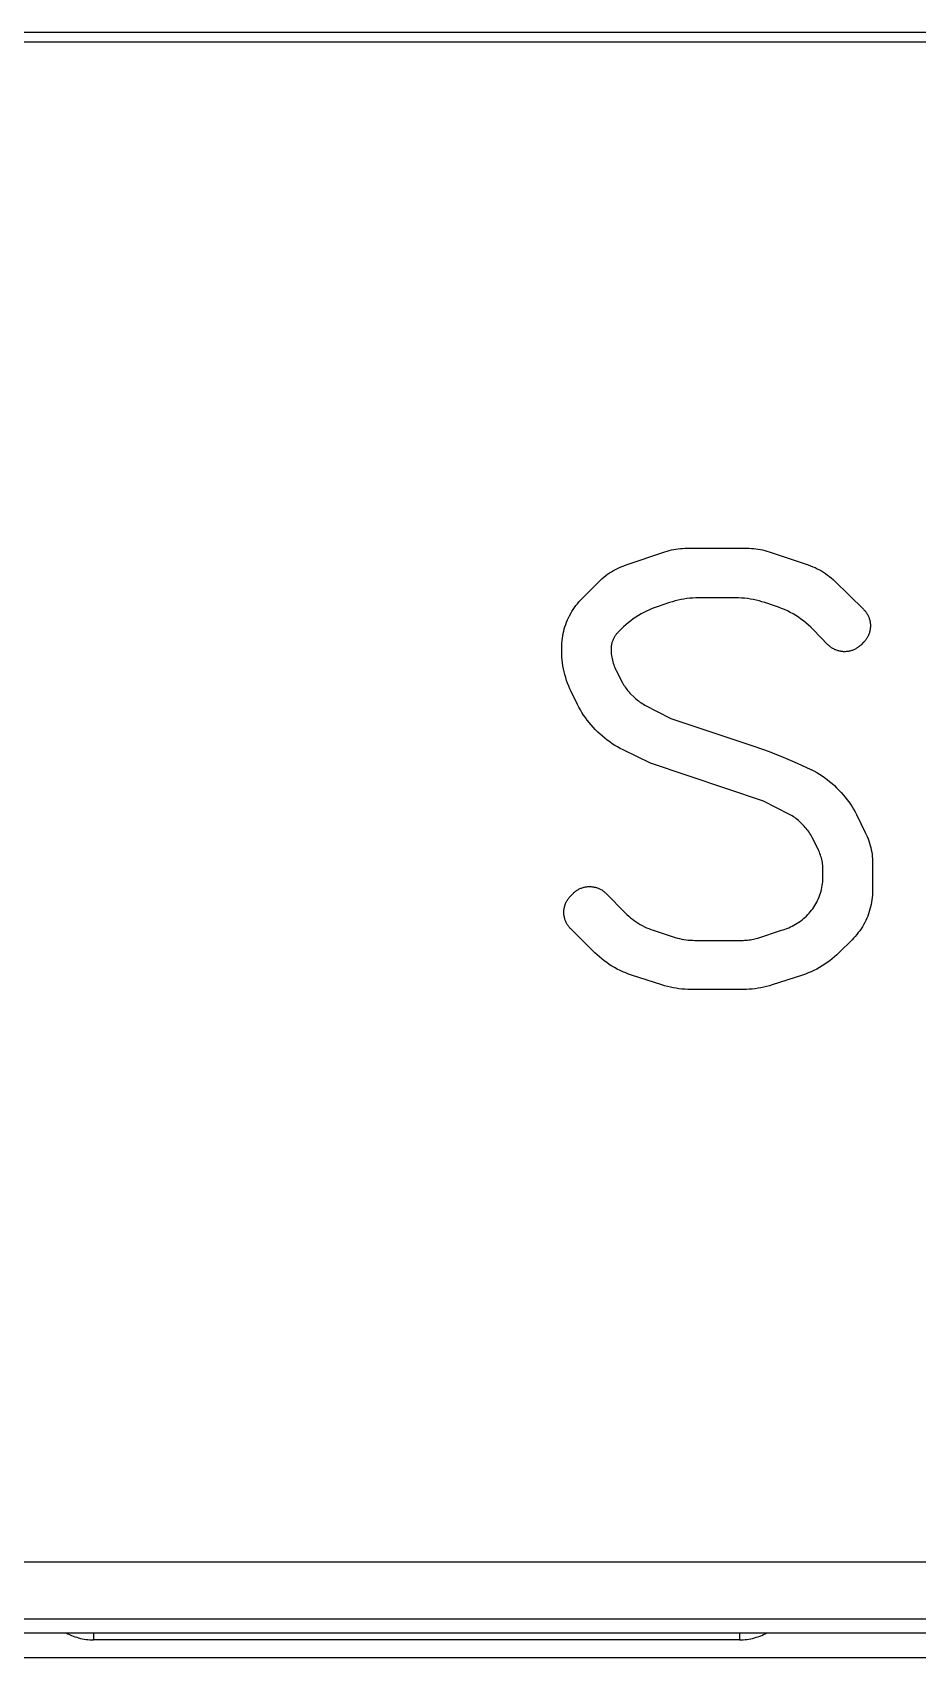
# Model space of a CAD drawing. Header units: millimetres. Extents: x -1283 to 2747, y -259 to 2557.
# Drawn here: x 1212.5 to 1259.1, y 370.2 to 455.7 of the extents above; entities that cross this region are included whole.
import ezdxf

# ---------------------------------------------------------------- set-up
doc = ezdxf.new("R2010")
doc.units = ezdxf.units.MM
doc.header["$MEASUREMENT"] = 0
doc.layers.add('Utwórz2D linie widoczne', color=7, linetype='Continuous', true_color=0x000000)

msp = doc.modelspace()

# ---------------------------------------------------------------- linework, layer by layer
at = {"layer": 'Utwórz2D linie widoczne'}
for p, q in [((1476.05, 455.218), (1103.05, 455.218)), ((1476.54, 455.718), (1103.54, 455.718)), ((1246.575, 428.553), (1246.694, 428.563)), ((1246.694, 428.563), (1246.812, 428.568)), ((1246.812, 428.568), (1246.931, 428.57)), ((1246.931, 428.57), (1250.076, 428.57)), ((1250.076, 428.57), (1250.195, 428.568)), ((1250.195, 428.568), (1250.314, 428.563)), ((1250.314, 428.563), (1250.432, 428.553)), ((1243.713, 427.693), (1245.764, 428.38)), ((1245.764, 428.38), (1245.877, 428.416)), ((1245.877, 428.416), (1245.991, 428.448)), ((1245.991, 428.448), (1246.107, 428.477)), ((1246.107, 428.477), (1246.223, 428.501)), ((1246.223, 428.501), (1246.34, 428.522)), ((1246.34, 428.522), (1246.457, 428.54)), ((1246.457, 428.54), (1246.575, 428.553)), ((1250.432, 428.553), (1250.55, 428.54)), ((1250.55, 428.54), (1250.668, 428.522)), ((1250.668, 428.522), (1250.784, 428.501)), ((1250.784, 428.501), (1250.901, 428.477)), ((1250.901, 428.477), (1251.016, 428.448)), ((1251.016, 428.448), (1251.13, 428.416)), ((1251.13, 428.416), (1251.243, 428.38)), ((1251.243, 428.38), (1253.307, 427.689)), ((1242.282, 426.807), (1242.369, 426.891)), ((1242.369, 426.891), (1242.459, 426.973)), ((1242.459, 426.973), (1242.551, 427.051)), ((1242.551, 427.051), (1242.646, 427.126)), ((1242.646, 427.126), (1242.744, 427.199)), ((1242.744, 427.199), (1242.844, 427.267)), ((1242.844, 427.267), (1242.946, 427.333)), ((1242.946, 427.333), (1243.05, 427.395)), ((1243.05, 427.395), (1243.156, 427.454)), ((1243.156, 427.454), (1243.264, 427.509)), ((1243.264, 427.509), (1243.374, 427.56)), ((1243.374, 427.56), (1243.485, 427.608)), ((1243.485, 427.608), (1243.598, 427.652)), ((1243.598, 427.652), (1243.713, 427.693)), ((1253.307, 427.689), (1253.428, 427.646)), ((1253.428, 427.646), (1253.547, 427.599)), ((1253.547, 427.599), (1253.664, 427.548)), ((1253.664, 427.548), (1253.779, 427.493)), ((1253.779, 427.493), (1253.893, 427.434)), ((1253.893, 427.434), (1254.004, 427.372)), ((1254.004, 427.372), (1254.113, 427.305)), ((1254.113, 427.305), (1254.219, 427.234)), ((1254.219, 427.234), (1254.324, 427.16)), ((1254.324, 427.16), (1254.425, 427.083)), ((1254.425, 427.083), (1254.524, 427.001)), ((1254.524, 427.001), (1254.619, 426.917)), ((1254.619, 426.917), (1254.712, 426.829)), ((1241.403, 425.928), (1242.282, 426.807)), ((1254.712, 426.829), (1256.212, 425.36)), ((1240.798, 425.131), (1240.861, 425.239)), ((1240.861, 425.239), (1240.928, 425.345)), ((1240.928, 425.345), (1240.999, 425.449)), ((1240.999, 425.449), (1241.073, 425.55)), ((1241.073, 425.55), (1241.151, 425.649)), ((1241.151, 425.649), (1241.231, 425.745)), ((1241.231, 425.745), (1241.315, 425.838)), ((1241.315, 425.838), (1241.403, 425.928)), ((1244.648, 425.191), (1244.505, 425.112)), ((1244.793, 425.265), (1244.648, 425.191)), ((1244.941, 425.334), (1244.793, 425.265)), ((1245.092, 425.398), (1244.941, 425.334)), ((1245.244, 425.456), (1245.092, 425.398)), ((1245.398, 425.51), (1245.244, 425.456)), ((1246.002, 425.71), (1245.398, 425.51)), ((1246.152, 425.756), (1246.002, 425.71)), ((1246.302, 425.798), (1246.152, 425.756)), ((1246.454, 425.835), (1246.302, 425.798)), ((1246.607, 425.867), (1246.454, 425.835)), ((1246.761, 425.895), (1246.607, 425.867)), ((1246.915, 425.917), (1246.761, 425.895)), ((1247.071, 425.934), (1246.915, 425.917)), ((1247.226, 425.947), (1247.071, 425.934)), ((1247.382, 425.954), (1247.226, 425.947)), ((1247.539, 425.957), (1247.382, 425.954)), ((1249.483, 425.957), (1247.539, 425.957)), ((1249.639, 425.954), (1249.483, 425.957)), ((1249.795, 425.947), (1249.639, 425.954)), ((1249.951, 425.934), (1249.795, 425.947)), ((1250.106, 425.917), (1249.951, 425.934)), ((1250.261, 425.895), (1250.106, 425.917)), ((1250.415, 425.867), (1250.261, 425.895)), ((1250.568, 425.835), (1250.415, 425.867)), ((1250.719, 425.798), (1250.568, 425.835)), ((1250.87, 425.756), (1250.719, 425.798)), ((1251.019, 425.71), (1250.87, 425.756)), ((1251.591, 425.521), (1251.019, 425.71)), ((1251.749, 425.466), (1251.591, 425.521)), ((1251.904, 425.406), (1251.749, 425.466)), ((1252.058, 425.34), (1251.904, 425.406)), ((1252.209, 425.269), (1252.058, 425.34)), ((1252.358, 425.193), (1252.209, 425.269)), ((1252.504, 425.112), (1252.358, 425.193)), ((1256.212, 425.36), (1256.241, 425.33)), ((1256.241, 425.33), (1256.27, 425.299)), ((1256.27, 425.299), (1256.297, 425.267)), ((1256.297, 425.267), (1256.324, 425.234)), ((1256.324, 425.234), (1256.349, 425.2)), ((1256.349, 425.2), (1256.373, 425.166)), ((1256.373, 425.166), (1256.396, 425.13)), ((1240.431, 424.2), (1240.462, 424.321)), ((1240.462, 424.321), (1240.498, 424.441)), ((1240.498, 424.441), (1240.538, 424.56)), ((1240.538, 424.56), (1240.582, 424.678)), ((1240.582, 424.678), (1240.63, 424.794)), ((1240.63, 424.794), (1240.682, 424.908)), ((1240.682, 424.908), (1240.738, 425.02)), ((1240.738, 425.02), (1240.798, 425.131)), ((1243.47, 424.322), (1243.284, 424.137)), ((1243.587, 424.436), (1243.47, 424.322)), ((1243.708, 424.545), (1243.587, 424.436)), ((1243.833, 424.651), (1243.708, 424.545)), ((1243.961, 424.752), (1243.833, 424.651)), ((1244.092, 424.849), (1243.961, 424.752)), ((1244.227, 424.941), (1244.092, 424.849)), ((1244.364, 425.029), (1244.227, 424.941)), ((1244.505, 425.112), (1244.364, 425.029)), ((1252.647, 425.026), (1252.504, 425.112)), ((1252.787, 424.935), (1252.647, 425.026)), ((1252.924, 424.84), (1252.787, 424.935)), ((1253.058, 424.74), (1252.924, 424.84)), ((1253.188, 424.635), (1253.058, 424.74)), ((1253.315, 424.526), (1253.188, 424.635)), ((1253.438, 424.413), (1253.315, 424.526)), ((1253.557, 424.296), (1253.438, 424.413)), ((1254.343, 423.492), (1253.557, 424.296)), ((1256.396, 425.13), (1256.417, 425.094)), ((1256.417, 425.094), (1256.437, 425.057)), ((1256.437, 425.057), (1256.456, 425.02)), ((1256.456, 425.02), (1256.474, 424.981)), ((1256.474, 424.981), (1256.491, 424.943)), ((1256.491, 424.943), (1256.506, 424.903)), ((1256.506, 424.903), (1256.519, 424.864)), ((1256.519, 424.864), (1256.532, 424.823)), ((1256.532, 424.823), (1256.543, 424.783)), ((1256.543, 424.783), (1256.552, 424.742)), ((1256.552, 424.742), (1256.56, 424.7)), ((1256.56, 424.7), (1256.567, 424.659)), ((1256.569, 424.323), (1256.562, 424.281)), ((1256.567, 424.659), (1256.572, 424.617)), ((1256.574, 424.365), (1256.569, 424.323)), ((1256.572, 424.617), (1256.576, 424.575)), ((1256.577, 424.407), (1256.574, 424.365)), ((1256.576, 424.575), (1256.578, 424.533)), ((1256.579, 424.449), (1256.577, 424.407)), ((1256.578, 424.533), (1256.579, 424.491)), ((1256.579, 424.491), (1256.579, 424.449)), ((1240.326, 423.329), (1240.328, 423.455)), ((1240.328, 423.455), (1240.335, 423.58)), ((1240.335, 423.58), (1240.345, 423.705)), ((1240.345, 423.705), (1240.36, 423.83)), ((1240.36, 423.83), (1240.38, 423.954)), ((1240.38, 423.954), (1240.403, 424.077)), ((1240.403, 424.077), (1240.431, 424.2)), ((1242.937, 423.437), (1242.932, 423.396)), ((1242.943, 423.479), (1242.937, 423.437)), ((1242.951, 423.52), (1242.943, 423.479)), ((1242.96, 423.561), (1242.951, 423.52)), ((1242.971, 423.601), (1242.96, 423.561)), ((1242.983, 423.641), (1242.971, 423.601)), ((1242.996, 423.681), (1242.983, 423.641)), ((1243.011, 423.72), (1242.996, 423.681)), ((1243.027, 423.759), (1243.011, 423.72)), ((1243.044, 423.797), (1243.027, 423.759)), ((1243.063, 423.834), (1243.044, 423.797)), ((1243.083, 423.871), (1243.063, 423.834)), ((1243.104, 423.907), (1243.083, 423.871)), ((1243.126, 423.942), (1243.104, 423.907)), ((1243.15, 423.977), (1243.126, 423.942)), ((1243.174, 424.011), (1243.15, 423.977)), ((1243.2, 424.044), (1243.174, 424.011)), ((1243.227, 424.076), (1243.2, 424.044)), ((1243.255, 424.107), (1243.227, 424.076)), ((1243.284, 424.137), (1243.255, 424.107)), ((1254.373, 423.462), (1254.343, 423.492)), ((1254.404, 423.434), (1254.373, 423.462)), ((1254.436, 423.406), (1254.404, 423.434)), ((1256.055, 423.453), (1256.023, 423.425)), ((1256.085, 423.483), (1256.055, 423.453)), ((1256.221, 423.619), (1256.085, 423.483)), ((1256.25, 423.649), (1256.221, 423.619)), ((1256.278, 423.68), (1256.25, 423.649)), ((1256.305, 423.712), (1256.278, 423.68)), ((1256.331, 423.745), (1256.305, 423.712)), ((1256.356, 423.779), (1256.331, 423.745)), ((1256.38, 423.814), (1256.356, 423.779)), ((1256.402, 423.85), (1256.38, 423.814)), ((1256.423, 423.886), (1256.402, 423.85)), ((1256.443, 423.923), (1256.423, 423.886)), ((1256.462, 423.961), (1256.443, 423.923)), ((1256.479, 423.999), (1256.462, 423.961)), ((1256.495, 424.038), (1256.479, 423.999)), ((1256.51, 424.078), (1256.495, 424.038)), ((1256.523, 424.118), (1256.51, 424.078)), ((1256.535, 424.158), (1256.523, 424.118)), ((1256.546, 424.199), (1256.535, 424.158)), ((1256.555, 424.24), (1256.546, 424.199)), ((1256.562, 424.281), (1256.555, 424.24)), ((1240.326, 423.176), (1240.326, 423.329)), ((1240.329, 423.017), (1240.326, 423.176)), ((1240.336, 422.858), (1240.329, 423.017)), ((1240.349, 422.699), (1240.336, 422.858)), ((1240.368, 422.541), (1240.349, 422.699)), ((1242.926, 423.312), (1242.925, 423.271)), ((1242.925, 423.271), (1242.925, 423.251)), ((1242.925, 423.251), (1242.927, 423.168)), ((1242.928, 423.354), (1242.926, 423.312)), ((1242.927, 423.168), (1242.931, 423.086)), ((1242.932, 423.396), (1242.928, 423.354)), ((1242.931, 423.086), (1242.938, 423.003)), ((1242.938, 423.003), (1242.948, 422.921)), ((1242.948, 422.921), (1242.96, 422.84)), ((1242.96, 422.84), (1242.975, 422.758)), ((1242.975, 422.758), (1242.993, 422.678)), ((1242.993, 422.678), (1243.014, 422.598)), ((1243.014, 422.598), (1243.037, 422.518)), ((1254.469, 423.38), (1254.436, 423.406)), ((1254.503, 423.355), (1254.469, 423.38)), ((1254.537, 423.331), (1254.503, 423.355)), ((1254.573, 423.308), (1254.537, 423.331)), ((1254.609, 423.287), (1254.573, 423.308)), ((1254.646, 423.266), (1254.609, 423.287)), ((1254.683, 423.247), (1254.646, 423.266)), ((1254.722, 423.229), (1254.683, 423.247)), ((1254.76, 423.213), (1254.722, 423.229)), ((1254.8, 423.198), (1254.76, 423.213)), ((1254.839, 423.184), (1254.8, 423.198)), ((1254.88, 423.172), (1254.839, 423.184)), ((1254.92, 423.161), (1254.88, 423.172)), ((1254.961, 423.151), (1254.92, 423.161)), ((1255.003, 423.143), (1254.961, 423.151)), ((1255.044, 423.136), (1255.003, 423.143)), ((1255.086, 423.131), (1255.044, 423.136)), ((1255.128, 423.127), (1255.086, 423.131)), ((1255.17, 423.125), (1255.128, 423.127)), ((1255.212, 423.124), (1255.17, 423.125)), ((1255.254, 423.124), (1255.212, 423.124)), ((1255.296, 423.126), (1255.254, 423.124)), ((1255.338, 423.13), (1255.296, 423.126)), ((1255.38, 423.135), (1255.338, 423.13)), ((1255.422, 423.141), (1255.38, 423.135)), ((1255.463, 423.149), (1255.422, 423.141)), ((1255.504, 423.158), (1255.463, 423.149)), ((1255.545, 423.168), (1255.504, 423.158)), ((1255.585, 423.18), (1255.545, 423.168)), ((1255.625, 423.193), (1255.585, 423.18)), ((1255.665, 423.208), (1255.625, 423.193)), ((1255.704, 423.224), (1255.665, 423.208)), ((1255.742, 423.241), (1255.704, 423.224)), ((1255.78, 423.26), (1255.742, 423.241)), ((1255.817, 423.28), (1255.78, 423.26)), ((1255.853, 423.301), (1255.817, 423.28)), ((1255.889, 423.324), (1255.853, 423.301)), ((1255.924, 423.347), (1255.889, 423.324)), ((1255.958, 423.372), (1255.924, 423.347)), ((1255.991, 423.398), (1255.958, 423.372)), ((1256.023, 423.425), (1255.991, 423.398)), ((1240.391, 422.383), (1240.368, 422.541)), ((1240.419, 422.226), (1240.391, 422.383)), ((1240.453, 422.07), (1240.419, 422.226)), ((1240.491, 421.916), (1240.453, 422.07)), ((1240.534, 421.763), (1240.491, 421.916)), ((1240.583, 421.611), (1240.534, 421.763)), ((1243.037, 422.518), (1243.064, 422.44)), ((1243.064, 422.44), (1243.092, 422.362)), ((1243.092, 422.362), (1243.123, 422.286)), ((1243.123, 422.286), (1243.157, 422.211)), ((1243.157, 422.211), (1243.194, 422.136)), ((1243.194, 422.136), (1243.507, 421.522)), ((1240.636, 421.461), (1240.583, 421.611)), ((1240.695, 421.312), (1240.636, 421.461)), ((1240.758, 421.166), (1240.695, 421.312)), ((1240.825, 421.022), (1240.758, 421.166)), ((1241.157, 420.345), (1240.825, 421.022)), ((1243.507, 421.522), (1243.544, 421.453)), ((1243.544, 421.453), (1243.583, 421.384)), ((1243.583, 421.384), (1243.625, 421.318)), ((1243.625, 421.318), (1243.668, 421.252)), ((1243.668, 421.252), (1243.713, 421.188)), ((1243.713, 421.188), (1243.761, 421.125)), ((1243.761, 421.125), (1243.81, 421.064)), ((1243.81, 421.064), (1243.862, 421.005)), ((1243.862, 421.005), (1243.915, 420.947)), ((1243.915, 420.947), (1243.97, 420.891)), ((1243.97, 420.891), (1244.116, 420.747)), ((1241.23, 420.201), (1241.157, 420.345)), ((1241.308, 420.059), (1241.23, 420.201)), ((1241.391, 419.92), (1241.308, 420.059)), ((1244.116, 420.747), (1244.175, 420.691)), ((1244.175, 420.691), (1244.236, 420.637)), ((1244.236, 420.637), (1244.299, 420.585)), ((1244.299, 420.585), (1244.363, 420.534)), ((1244.363, 420.534), (1244.429, 420.486)), ((1244.429, 420.486), (1244.497, 420.441)), ((1244.497, 420.441), (1244.566, 420.397)), ((1244.566, 420.397), (1244.636, 420.356)), ((1244.636, 420.356), (1244.708, 420.317)), ((1244.708, 420.317), (1246.066, 419.614)), ((1241.479, 419.784), (1241.391, 419.92)), ((1241.571, 419.651), (1241.479, 419.784)), ((1241.667, 419.52), (1241.571, 419.651)), ((1241.768, 419.394), (1241.667, 419.52)), ((1241.872, 419.27), (1241.768, 419.394)), ((1241.981, 419.15), (1241.872, 419.27)), ((1246.066, 419.614), (1250.498, 418.133)), ((1242.094, 419.034), (1241.981, 419.15)), ((1242.233, 418.895), (1242.094, 419.034)), ((1242.35, 418.782), (1242.233, 418.895)), ((1242.471, 418.672), (1242.35, 418.782)), ((1242.595, 418.567), (1242.471, 418.672)), ((1242.723, 418.466), (1242.595, 418.567)), ((1242.854, 418.37), (1242.723, 418.466)), ((1242.988, 418.277), (1242.854, 418.37)), ((1243.125, 418.19), (1242.988, 418.277)), ((1243.265, 418.107), (1243.125, 418.19)), ((1243.408, 418.028), (1243.265, 418.107)), ((1243.553, 417.955), (1243.408, 418.028)), ((1245.007, 417.247), (1243.553, 417.955)), ((1250.498, 418.133), (1251.251, 417.867)), ((1251.251, 417.867), (1251.994, 417.578)), ((1251.994, 417.578), (1252.728, 417.264)), ((1250.955, 415.258), (1245.007, 417.247)), ((1252.728, 417.264), (1253.451, 416.927)), ((1253.451, 416.927), (1253.456, 416.924)), ((1253.456, 416.924), (1253.604, 416.849)), ((1253.604, 416.849), (1253.75, 416.769)), ((1253.75, 416.769), (1253.892, 416.684)), ((1253.892, 416.684), (1254.032, 416.594)), ((1254.032, 416.594), (1254.169, 416.499)), ((1254.169, 416.499), (1254.302, 416.4)), ((1254.302, 416.4), (1254.432, 416.297)), ((1254.432, 416.297), (1254.558, 416.189)), ((1254.558, 416.189), (1254.681, 416.077)), ((1254.681, 416.077), (1254.799, 415.96)), ((1254.799, 415.96), (1254.939, 415.819)), ((1254.939, 415.819), (1255.047, 415.706)), ((1252.312, 414.556), (1250.955, 415.258)), ((1255.047, 415.706), (1255.151, 415.591)), ((1255.151, 415.591), (1255.251, 415.471)), ((1255.251, 415.471), (1255.347, 415.349)), ((1255.347, 415.349), (1255.44, 415.224)), ((1255.44, 415.224), (1255.528, 415.096)), ((1255.528, 415.096), (1255.613, 414.965)), ((1255.613, 414.965), (1255.693, 414.831)), ((1252.384, 414.517), (1252.312, 414.556)), ((1252.455, 414.476), (1252.384, 414.517)), ((1252.524, 414.432), (1252.455, 414.476)), ((1252.592, 414.387), (1252.524, 414.432)), ((1252.659, 414.338), (1252.592, 414.387)), ((1252.723, 414.288), (1252.659, 414.338)), ((1252.786, 414.236), (1252.723, 414.288)), ((1252.847, 414.181), (1252.786, 414.236)), ((1252.906, 414.125), (1252.847, 414.181)), ((1253.041, 413.992), (1252.906, 414.125)), ((1255.693, 414.831), (1255.769, 414.695)), ((1255.769, 414.695), (1255.84, 414.557)), ((1255.84, 414.557), (1256.312, 413.607)), ((1253.097, 413.935), (1253.041, 413.992)), ((1253.152, 413.875), (1253.097, 413.935)), ((1253.204, 413.814), (1253.152, 413.875)), ((1253.255, 413.752), (1253.204, 413.814)), ((1253.303, 413.687), (1253.255, 413.752)), ((1253.349, 413.621), (1253.303, 413.687)), ((1253.393, 413.554), (1253.349, 413.621)), ((1253.435, 413.485), (1253.393, 413.554)), ((1253.474, 413.415), (1253.435, 413.485)), ((1253.512, 413.344), (1253.474, 413.415)), ((1253.824, 412.72), (1253.512, 413.344)), ((1256.312, 413.607), (1256.364, 413.498)), ((1256.364, 413.498), (1256.412, 413.387)), ((1256.412, 413.387), (1256.457, 413.274)), ((1256.457, 413.274), (1256.498, 413.16)), ((1253.859, 412.647), (1253.824, 412.72)), ((1253.891, 412.573), (1253.859, 412.647)), ((1253.921, 412.497), (1253.891, 412.573)), ((1253.949, 412.421), (1253.921, 412.497)), ((1253.974, 412.344), (1253.949, 412.421)), ((1253.997, 412.266), (1253.974, 412.344)), ((1256.498, 413.16), (1256.535, 413.045)), ((1256.535, 413.045), (1256.569, 412.929)), ((1256.569, 412.929), (1256.598, 412.812)), ((1256.598, 412.812), (1256.624, 412.693)), ((1256.624, 412.693), (1256.646, 412.574)), ((1256.646, 412.574), (1256.664, 412.455)), ((1256.664, 412.455), (1256.678, 412.335)), ((1256.678, 412.335), (1256.687, 412.214)), ((1254.017, 412.187), (1253.997, 412.266)), ((1254.034, 412.108), (1254.017, 412.187)), ((1254.049, 412.028), (1254.034, 412.108)), ((1254.061, 411.948), (1254.049, 412.028)), ((1254.07, 411.867), (1254.061, 411.948)), ((1254.077, 411.786), (1254.07, 411.867)), ((1254.081, 411.705), (1254.077, 411.786)), ((1254.082, 411.624), (1254.081, 411.705)), ((1254.082, 411.115), (1254.082, 411.624)), ((1256.687, 412.214), (1256.693, 412.093)), ((1256.693, 412.093), (1256.695, 411.972)), ((1256.695, 411.972), (1256.695, 410.561)), ((1241.174, 410.593), (1241.212, 410.614)), ((1241.212, 410.614), (1241.249, 410.633)), ((1241.249, 410.633), (1241.288, 410.652)), ((1241.288, 410.652), (1241.327, 410.668)), ((1241.327, 410.668), (1241.367, 410.684)), ((1241.367, 410.684), (1241.407, 410.698)), ((1241.407, 410.698), (1241.447, 410.711)), ((1241.447, 410.711), (1241.489, 410.722)), ((1241.489, 410.722), (1241.53, 410.732)), ((1241.53, 410.732), (1241.572, 410.74)), ((1241.572, 410.74), (1241.614, 410.747)), ((1241.614, 410.747), (1241.656, 410.752)), ((1241.656, 410.752), (1241.698, 410.756)), ((1241.698, 410.756), (1241.741, 410.759)), ((1241.741, 410.759), (1241.783, 410.76)), ((1241.783, 410.76), (1241.826, 410.759)), ((1241.826, 410.759), (1241.868, 410.757)), ((1241.868, 410.757), (1241.911, 410.754)), ((1241.911, 410.754), (1241.953, 410.749)), ((1241.953, 410.749), (1241.995, 410.743)), ((1241.995, 410.743), (1242.037, 410.735)), ((1242.037, 410.735), (1242.079, 410.726)), ((1242.079, 410.726), (1242.12, 410.715)), ((1242.12, 410.715), (1242.161, 410.703)), ((1242.161, 410.703), (1242.201, 410.689)), ((1242.201, 410.689), (1242.241, 410.674)), ((1242.241, 410.674), (1242.28, 410.658)), ((1242.28, 410.658), (1242.319, 410.641)), ((1242.319, 410.641), (1242.357, 410.622)), ((1242.357, 410.622), (1242.394, 410.601)), ((1242.394, 410.601), (1242.431, 410.58)), ((1253.98, 410.512), (1254.006, 410.611)), ((1254.006, 410.611), (1254.028, 410.71)), ((1254.028, 410.71), (1254.047, 410.811)), ((1254.047, 410.811), (1254.062, 410.911)), ((1254.062, 410.911), (1254.074, 411.013)), ((1254.074, 411.013), (1254.082, 411.115)), ((1240.487, 409.741), (1240.499, 409.782)), ((1240.499, 409.782), (1240.513, 409.822)), ((1240.513, 409.822), (1240.529, 409.861)), ((1240.529, 409.861), (1240.545, 409.9)), ((1240.545, 409.9), (1240.563, 409.939)), ((1240.563, 409.939), (1240.582, 409.977)), ((1240.582, 409.977), (1240.603, 410.014)), ((1240.603, 410.014), (1240.625, 410.05)), ((1240.625, 410.05), (1240.648, 410.086)), ((1240.648, 410.086), (1240.672, 410.12)), ((1240.672, 410.12), (1240.697, 410.154)), ((1240.697, 410.154), (1240.724, 410.187)), ((1240.724, 410.187), (1240.752, 410.219)), ((1240.752, 410.219), (1240.78, 410.25)), ((1240.78, 410.25), (1240.908, 410.383)), ((1240.908, 410.383), (1240.938, 410.413)), ((1240.938, 410.413), (1240.969, 410.442)), ((1240.969, 410.442), (1241.001, 410.471)), ((1241.001, 410.471), (1241.034, 410.497)), ((1241.034, 410.497), (1241.068, 410.523)), ((1241.068, 410.523), (1241.102, 410.548)), ((1241.102, 410.548), (1241.138, 410.571)), ((1241.138, 410.571), (1241.174, 410.593)), ((1242.431, 410.58), (1242.467, 410.557)), ((1242.467, 410.557), (1242.502, 410.533)), ((1242.502, 410.533), (1242.536, 410.507)), ((1242.536, 410.507), (1242.57, 410.481)), ((1242.57, 410.481), (1242.602, 410.453)), ((1242.602, 410.453), (1242.633, 410.425)), ((1242.633, 410.425), (1242.664, 410.395)), ((1242.664, 410.395), (1243.673, 409.371)), ((1253.599, 409.68), (1253.654, 409.766)), ((1253.654, 409.766), (1253.706, 409.853)), ((1253.706, 409.853), (1253.755, 409.943)), ((1253.755, 409.943), (1253.8, 410.034)), ((1253.8, 410.034), (1253.843, 410.127)), ((1253.843, 410.127), (1253.882, 410.222)), ((1253.882, 410.222), (1253.918, 410.317)), ((1253.918, 410.317), (1253.951, 410.414)), ((1253.951, 410.414), (1253.98, 410.512)), ((1256.618, 409.811), (1256.59, 409.688)), ((1256.642, 409.934), (1256.618, 409.811)), ((1256.661, 410.059), (1256.642, 409.934)), ((1256.676, 410.184), (1256.661, 410.059)), ((1256.687, 410.31), (1256.676, 410.184)), ((1256.693, 410.435), (1256.687, 410.31)), ((1256.695, 410.561), (1256.693, 410.435)), ((1240.439, 409.407), (1240.44, 409.449)), ((1240.44, 409.364), (1240.439, 409.407)), ((1240.44, 409.449), (1240.442, 409.491)), ((1240.442, 409.322), (1240.44, 409.364)), ((1240.442, 409.491), (1240.446, 409.534)), ((1240.445, 409.28), (1240.442, 409.322)), ((1240.45, 409.238), (1240.445, 409.28)), ((1240.446, 409.534), (1240.452, 409.576)), ((1240.457, 409.196), (1240.45, 409.238)), ((1240.452, 409.576), (1240.458, 409.618)), ((1240.465, 409.154), (1240.457, 409.196)), ((1240.458, 409.618), (1240.466, 409.659)), ((1240.474, 409.113), (1240.465, 409.154)), ((1240.466, 409.659), (1240.476, 409.7)), ((1240.485, 409.072), (1240.474, 409.113)), ((1240.476, 409.7), (1240.487, 409.741)), ((1240.497, 409.031), (1240.485, 409.072)), ((1240.51, 408.991), (1240.497, 409.031)), ((1240.525, 408.951), (1240.51, 408.991)), ((1240.541, 408.912), (1240.525, 408.951)), ((1240.559, 408.874), (1240.541, 408.912)), ((1243.673, 409.371), (1243.762, 409.284)), ((1243.762, 409.284), (1243.854, 409.2)), ((1243.854, 409.2), (1243.948, 409.119)), ((1243.948, 409.119), (1244.045, 409.041)), ((1244.045, 409.041), (1244.145, 408.967)), ((1244.145, 408.967), (1244.247, 408.896)), ((1244.247, 408.896), (1244.352, 408.828)), ((1252.815, 408.884), (1252.898, 408.943)), ((1252.898, 408.943), (1252.98, 409.005)), ((1252.98, 409.005), (1253.058, 409.07)), ((1253.058, 409.07), (1253.135, 409.138)), ((1253.135, 409.138), (1253.209, 409.208)), ((1253.209, 409.208), (1253.281, 409.281)), ((1253.281, 409.281), (1253.35, 409.356)), ((1253.35, 409.356), (1253.416, 409.434)), ((1253.416, 409.434), (1253.48, 409.513)), ((1253.48, 409.513), (1253.541, 409.595)), ((1253.541, 409.595), (1253.599, 409.68)), ((1256.336, 408.977), (1256.28, 408.864)), ((1256.389, 409.092), (1256.336, 408.977)), ((1256.437, 409.208), (1256.389, 409.092)), ((1256.482, 409.326), (1256.437, 409.208)), ((1256.522, 409.445), (1256.482, 409.326)), ((1256.558, 409.566), (1256.522, 409.445)), ((1256.59, 409.688), (1256.558, 409.566)), ((1240.578, 408.836), (1240.559, 408.874)), ((1240.598, 408.798), (1240.578, 408.836)), ((1240.62, 408.762), (1240.598, 408.798)), ((1240.643, 408.726), (1240.62, 408.762)), ((1240.667, 408.691), (1240.643, 408.726)), ((1240.692, 408.657), (1240.667, 408.691)), ((1240.718, 408.624), (1240.692, 408.657)), ((1240.746, 408.592), (1240.718, 408.624)), ((1240.774, 408.56), (1240.746, 408.592)), ((1240.804, 408.53), (1240.774, 408.56)), ((1242.077, 407.275), (1240.804, 408.53)), ((1244.352, 408.828), (1244.459, 408.765)), ((1244.459, 408.765), (1244.567, 408.704)), ((1244.567, 408.704), (1244.678, 408.648)), ((1244.678, 408.648), (1244.791, 408.595)), ((1244.791, 408.595), (1244.905, 408.547)), ((1244.905, 408.547), (1245.021, 408.502)), ((1245.021, 408.502), (1245.139, 408.461)), ((1245.139, 408.461), (1246.19, 408.114)), ((1246.19, 408.114), (1246.301, 408.079)), ((1246.301, 408.079), (1246.414, 408.047)), ((1246.414, 408.047), (1246.528, 408.02)), ((1250.57, 408.029), (1250.645, 408.052)), ((1250.645, 408.052), (1251.891, 408.463)), ((1251.891, 408.463), (1251.989, 408.49)), ((1251.989, 408.49), (1252.086, 408.521)), ((1252.086, 408.521), (1252.183, 408.555)), ((1252.183, 408.555), (1252.278, 408.593)), ((1252.278, 408.593), (1252.371, 408.633)), ((1252.371, 408.633), (1252.463, 408.677)), ((1252.463, 408.677), (1252.554, 408.724)), ((1252.554, 408.724), (1252.643, 408.775)), ((1252.643, 408.775), (1252.73, 408.828)), ((1252.73, 408.828), (1252.815, 408.884)), ((1255.698, 408.045), (1255.611, 407.954)), ((1255.783, 408.138), (1255.698, 408.045)), ((1255.865, 408.234), (1255.783, 408.138)), ((1255.943, 408.333), (1255.865, 408.234)), ((1256.017, 408.434), (1255.943, 408.333)), ((1256.089, 408.538), (1256.017, 408.434)), ((1256.156, 408.645), (1256.089, 408.538)), ((1256.22, 408.753), (1256.156, 408.645)), ((1256.28, 408.864), (1256.22, 408.753)), ((1242.194, 407.163), (1242.077, 407.275)), ((1246.528, 408.02), (1246.643, 407.996)), ((1246.643, 407.996), (1246.758, 407.975)), ((1246.758, 407.975), (1246.874, 407.958)), ((1246.874, 407.958), (1246.991, 407.945)), ((1246.991, 407.945), (1247.107, 407.936)), ((1247.107, 407.936), (1247.224, 407.93)), ((1247.224, 407.93), (1247.342, 407.928)), ((1247.342, 407.928), (1249.877, 407.928)), ((1249.877, 407.928), (1249.955, 407.93)), ((1249.955, 407.93), (1250.033, 407.933)), ((1250.033, 407.933), (1250.111, 407.94)), ((1250.111, 407.94), (1250.189, 407.948)), ((1250.189, 407.948), (1250.266, 407.96)), ((1250.266, 407.96), (1250.343, 407.973)), ((1250.343, 407.973), (1250.419, 407.989)), ((1250.419, 407.989), (1250.495, 408.008)), ((1250.495, 408.008), (1250.57, 408.029)), ((1254.937, 407.285), (1254.819, 407.172)), ((1255.611, 407.954), (1254.937, 407.285)), ((1242.315, 407.054), (1242.194, 407.163)), ((1242.44, 406.95), (1242.315, 407.054)), ((1242.568, 406.851), (1242.44, 406.95)), ((1242.699, 406.755), (1242.568, 406.851)), ((1242.833, 406.664), (1242.699, 406.755)), ((1242.97, 406.577), (1242.833, 406.664)), ((1243.11, 406.495), (1242.97, 406.577)), ((1243.253, 406.418), (1243.11, 406.495)), ((1243.398, 406.345), (1243.253, 406.418)), ((1243.546, 406.277), (1243.398, 406.345)), ((1253.608, 406.345), (1253.459, 406.277)), ((1253.754, 406.419), (1253.608, 406.345)), ((1253.897, 406.497), (1253.754, 406.419)), ((1254.038, 406.58), (1253.897, 406.497)), ((1254.176, 406.667), (1254.038, 406.58)), ((1254.311, 406.76), (1254.176, 406.667)), ((1254.443, 406.856), (1254.311, 406.76)), ((1254.572, 406.957), (1254.443, 406.856)), ((1254.697, 407.062), (1254.572, 406.957)), ((1254.819, 407.172), (1254.697, 407.062)), ((1243.695, 406.215), (1243.546, 406.277)), ((1243.847, 406.157), (1243.695, 406.215)), ((1244, 406.104), (1243.847, 406.157)), ((1245.598, 405.584), (1244, 406.104)), ((1245.746, 405.538), (1245.598, 405.584)), ((1245.895, 405.498), (1245.746, 405.538)), ((1246.045, 405.462), (1245.895, 405.498)), ((1251.114, 405.498), (1250.964, 405.462)), ((1251.263, 405.538), (1251.114, 405.498)), ((1251.411, 405.584), (1251.263, 405.538)), ((1253.001, 406.102), (1251.411, 405.584)), ((1253.156, 406.155), (1253.001, 406.102)), ((1253.308, 406.214), (1253.156, 406.155)), ((1253.459, 406.277), (1253.308, 406.214)), ((1246.196, 405.43), (1246.045, 405.462)), ((1246.348, 405.404), (1246.196, 405.43)), ((1246.5, 405.382), (1246.348, 405.404)), ((1246.654, 405.365), (1246.5, 405.382)), ((1246.807, 405.353), (1246.654, 405.365)), ((1246.961, 405.345), (1246.807, 405.353)), ((1247.116, 405.343), (1246.961, 405.345)), ((1249.893, 405.343), (1247.116, 405.343)), ((1250.047, 405.345), (1249.893, 405.343)), ((1250.201, 405.353), (1250.047, 405.345)), ((1250.355, 405.365), (1250.201, 405.353)), ((1250.509, 405.382), (1250.355, 405.365)), ((1250.661, 405.404), (1250.509, 405.382)), ((1250.813, 405.43), (1250.661, 405.404)), ((1250.964, 405.462), (1250.813, 405.43)), ((1106.976, 375.218), (1472.124, 375.218)), ((1104.051, 372.218), (1476.051, 372.218)), ((1099.649, 371.475), (1479.65, 371.475)), ((1103.65, 371.477), (1475.65, 371.477)), ((1214.235, 371.475), (1214.324, 371.428)), ((1214.324, 371.428), (1214.414, 371.385)), ((1214.414, 371.385), (1214.506, 371.344)), ((1214.506, 371.344), (1214.599, 371.306)), ((1214.599, 371.306), (1214.694, 371.271)), ((1214.694, 371.271), (1214.789, 371.24)), ((1215.68, 371.475), (1215.68, 371.104)), ((1249.68, 371.475), (1249.68, 371.104)), ((1250.571, 371.24), (1250.667, 371.271)), ((1250.667, 371.271), (1250.761, 371.306)), ((1250.761, 371.306), (1250.854, 371.344)), ((1250.854, 371.344), (1250.946, 371.385)), ((1250.946, 371.385), (1251.037, 371.428)), ((1251.037, 371.428), (1251.126, 371.475)), ((1214.789, 371.24), (1214.886, 371.211)), ((1214.886, 371.211), (1214.983, 371.186)), ((1214.983, 371.186), (1215.081, 371.165)), ((1215.081, 371.165), (1215.18, 371.146)), ((1215.18, 371.146), (1215.279, 371.131)), ((1215.279, 371.131), (1215.379, 371.119)), ((1215.379, 371.119), (1215.479, 371.111)), ((1215.479, 371.111), (1215.58, 371.106)), ((1215.58, 371.106), (1215.68, 371.104)), ((1249.68, 371.104), (1215.68, 371.104)), ((1249.68, 371.104), (1249.781, 371.106)), ((1249.781, 371.106), (1249.881, 371.111)), ((1249.881, 371.111), (1249.981, 371.119)), ((1249.981, 371.119), (1250.081, 371.131)), ((1250.081, 371.131), (1250.181, 371.146)), ((1250.181, 371.146), (1250.28, 371.165)), ((1250.28, 371.165), (1250.378, 371.186)), ((1250.378, 371.186), (1250.475, 371.211)), ((1250.475, 371.211), (1250.571, 371.24)), ((1142.15, 370.177), (1442.15, 370.177))]:
    msp.add_line(p, q, dxfattribs=at)

doc.saveas('drawing.dxf')
